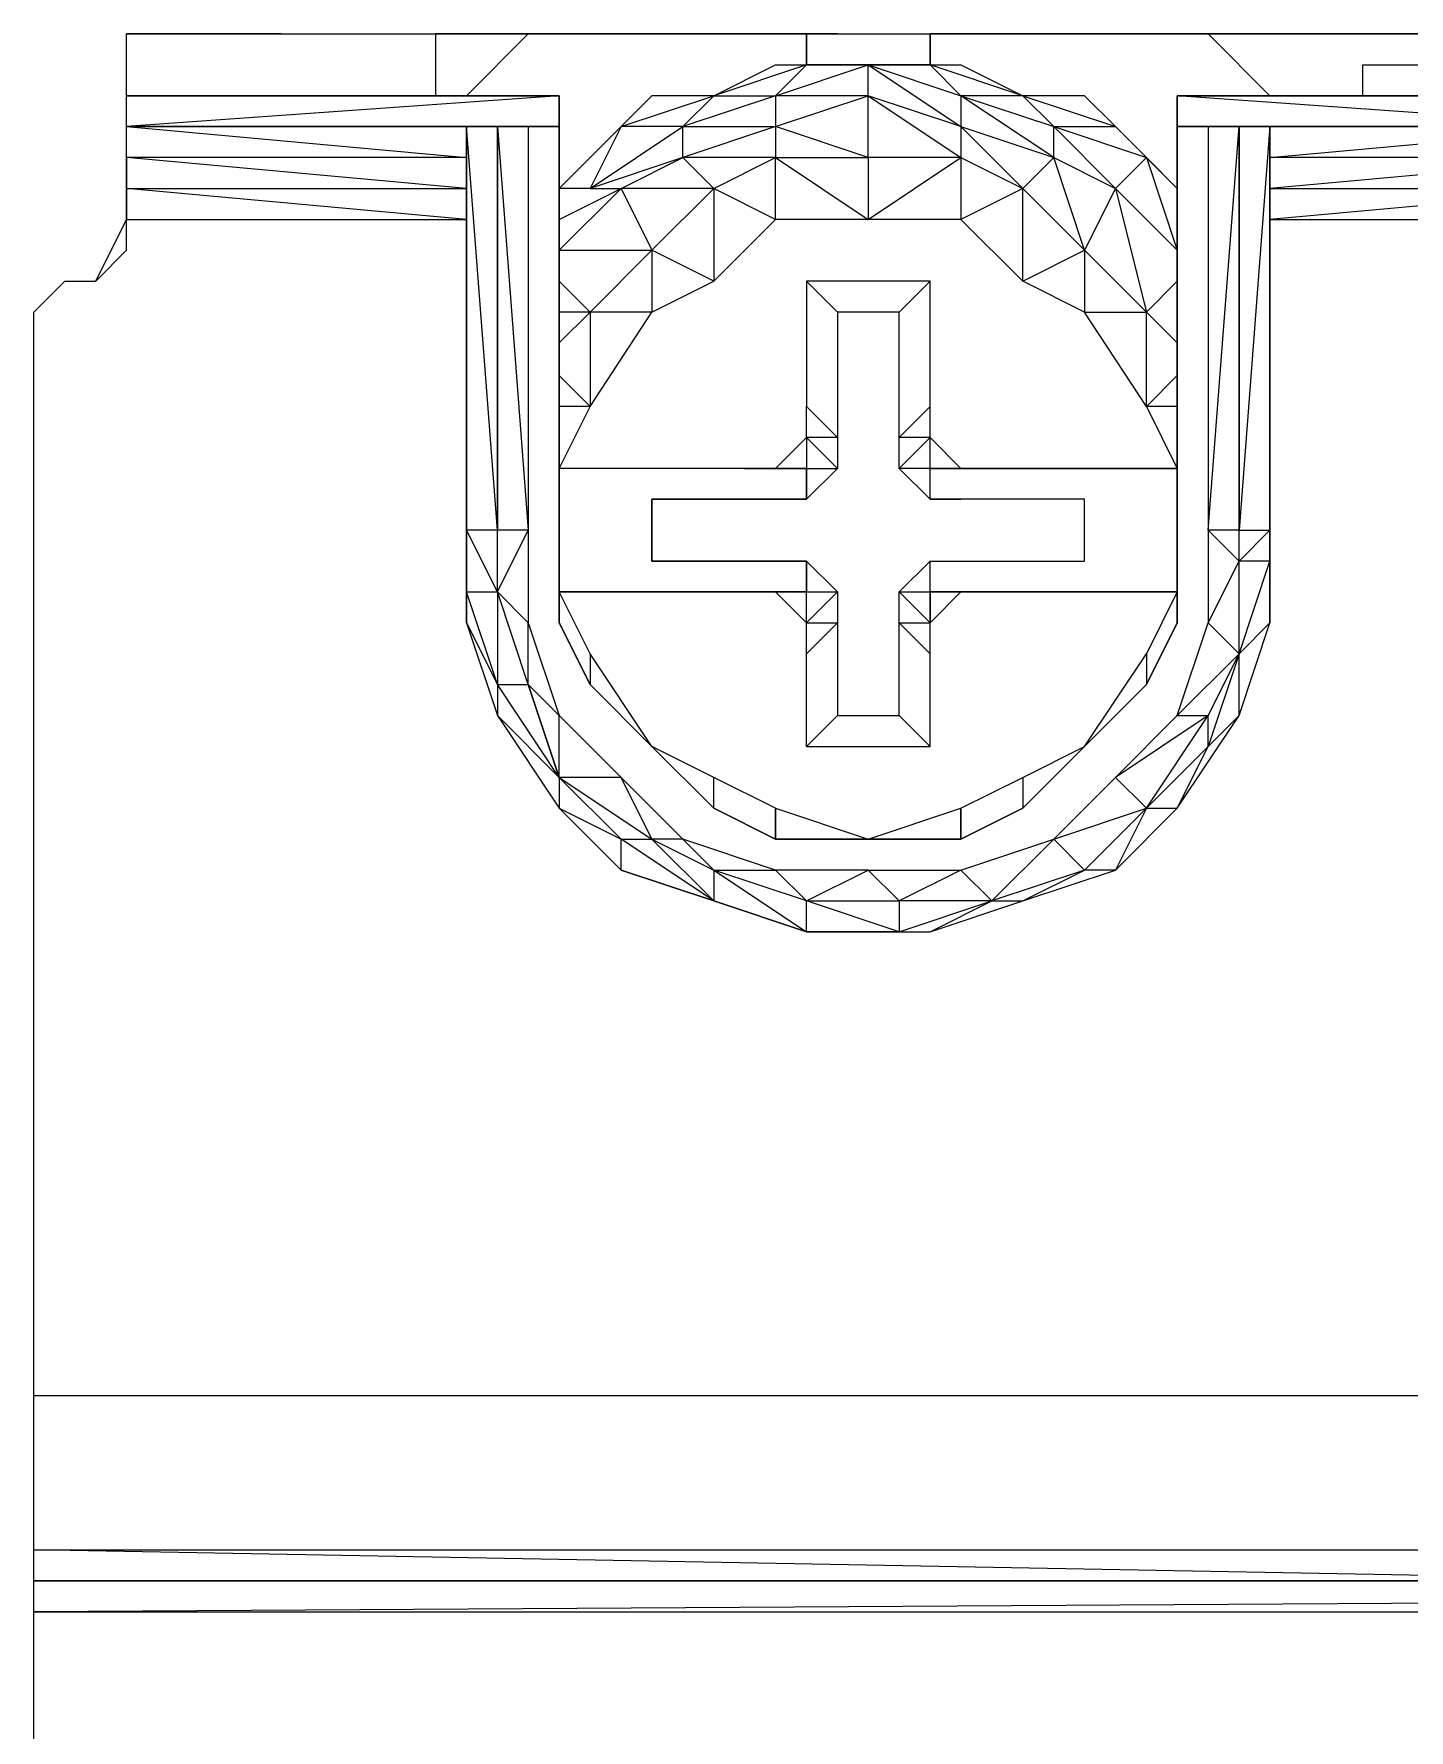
# Model space of a CAD drawing. Extents: x 0 to 75, y 0 to 130.
# Drawn here: x 0 to 20.42, y 104.82 to 130 of the extents above; entities that cross this region are included whole.
import ezdxf

# ---------------------------------------------------------------- set-up
doc = ezdxf.new("R2010")
doc.units = 0

# ---------------------------------------------------------------- blocks, each defined once
blk = doc.blocks.new('ezc100-1')
at = {"extrusion": (0, -2e-16, -1)}
for p, q in [((-23753.111, 27763.411), (-23753.111, 27764.329)), ((-23753.111, 27763.411), (-23753.111, 27764.329)), ((-23753.111, 27764.329), (-23748.523, 27764.329)), ((-23750.817, 27764.329), (-23753.111, 27764.329)), ((-23753.111, 27764.329), (-23750.817, 27764.329)), ((-23748.523, 27764.329), (-23748.523, 27763.411)), ((-23748.523, 27764.329), (-23748.523, 27763.411)), ((-23742.559, 27764.329), (-23748.523, 27764.329)), ((-23748.523, 27764.329), (-23742.559, 27764.329)), ((-23747.147, 27764.329), (-23748.064, 27763.411)), ((-23748.064, 27763.411), (-23747.147, 27764.329)), ((-23747.147, 27764.329), (-23748.064, 27763.411)), ((-23747.147, 27764.329), (-23737.053, 27764.329)), ((-23747.147, 27764.329), (-23737.053, 27764.329)), ((-23747.147, 27764.329), (-23743.018, 27764.329)), ((-23743.018, 27764.329), (-23747.147, 27764.329)), ((-23743.018, 27763.87), (-23743.018, 27764.329)), ((-23743.018, 27764.329), (-23743.018, 27763.87)), ((-23741.182, 27764.329), (-23741.182, 27763.87)), ((-23741.182, 27763.87), (-23741.182, 27764.329)), ((-23737.053, 27764.329), (-23741.182, 27764.329)), ((-23741.182, 27764.329), (-23737.053, 27764.329)), ((-23737.053, 27764.329), (-23736.136, 27763.411)), ((-23736.136, 27763.411), (-23737.053, 27764.329)), ((-23737.053, 27764.329), (-23736.136, 27763.411)), ((-23733.842, 27764.329), (-23737.053, 27764.329)), ((-23737.053, 27764.329), (-23733.842, 27764.329)), ((-23743.018, 27763.87), (-23744.394, 27763.411)), ((-23744.394, 27763.411), (-23743.476, 27763.87)), ((-23743.018, 27763.87), (-23743.476, 27763.411)), ((-23743.476, 27763.411), (-23742.1, 27763.87)), ((-23743.476, 27763.87), (-23743.018, 27763.87)), ((-23742.1, 27763.87), (-23743.018, 27763.87)), ((-23742.1, 27763.87), (-23743.018, 27763.87)), ((-23743.018, 27763.87), (-23741.182, 27763.87)), ((-23743.018, 27763.87), (-23743.018, 27763.87)), ((-23742.1, 27763.411), (-23742.1, 27763.87)), ((-23742.1, 27763.87), (-23740.724, 27762.952)), ((-23741.182, 27763.87), (-23742.1, 27763.87)), ((-23742.1, 27763.87), (-23740.724, 27763.411)), ((-23741.182, 27763.87), (-23742.1, 27763.87)), ((-23740.724, 27763.411), (-23741.182, 27763.87)), ((-23739.806, 27763.411), (-23741.182, 27763.87)), ((-23741.182, 27763.87), (-23740.724, 27763.87)), ((-23740.724, 27763.87), (-23739.806, 27763.411)), ((-23734.759, 27763.411), (-23734.759, 27763.87)), ((-23734.759, 27763.87), (-23734.301, 27763.87)), ((-23734.301, 27763.87), (-23733.842, 27763.87)), ((-23753.111, 27762.952), (-23753.111, 27763.411)), ((-23746.688, 27763.411), (-23753.111, 27762.952)), ((-23746.688, 27763.411), (-23753.111, 27763.411)), ((-23753.111, 27763.411), (-23746.688, 27763.411)), ((-23746.688, 27763.411), (-23753.111, 27763.411)), ((-23753.111, 27763.411), (-23746.688, 27763.411)), ((-23746.688, 27763.411), (-23753.111, 27763.411)), ((-23753.111, 27762.952), (-23753.111, 27763.411)), ((-23748.523, 27763.411), (-23746.688, 27763.411)), ((-23746.688, 27763.411), (-23746.688, 27762.952)), ((-23746.688, 27762.952), (-23746.688, 27763.411)), ((-23745.312, 27763.411), (-23745.77, 27762.952)), ((-23745.77, 27762.952), (-23744.394, 27763.411)), ((-23744.394, 27763.411), (-23745.312, 27763.411)), ((-23743.476, 27763.411), (-23744.853, 27762.952)), ((-23744.853, 27762.952), (-23744.394, 27763.411)), ((-23744.394, 27763.411), (-23743.476, 27763.411)), ((-23743.476, 27763.411), (-23743.476, 27762.952)), ((-23743.476, 27762.952), (-23742.1, 27763.411)), ((-23742.1, 27763.411), (-23743.476, 27763.411)), ((-23742.1, 27762.493), (-23742.1, 27763.411)), ((-23740.724, 27762.952), (-23742.1, 27763.411)), ((-23742.1, 27763.411), (-23740.724, 27762.493)), ((-23740.724, 27763.411), (-23740.724, 27763.411)), ((-23739.347, 27762.493), (-23740.724, 27763.411)), ((-23740.724, 27763.411), (-23739.347, 27762.952)), ((-23739.806, 27763.411), (-23740.724, 27763.411)), ((-23740.724, 27763.411), (-23740.724, 27762.952)), ((-23739.347, 27762.952), (-23739.806, 27763.411)), ((-23738.889, 27763.411), (-23739.806, 27763.411)), ((-23739.806, 27763.411), (-23738.43, 27762.952)), ((-23738.43, 27762.952), (-23738.889, 27763.411)), ((-23737.512, 27763.411), (-23735.218, 27763.411)), ((-23737.512, 27763.411), (-23731.089, 27763.411)), ((-23731.089, 27762.952), (-23737.512, 27763.411)), ((-23731.089, 27763.411), (-23737.512, 27763.411)), ((-23737.512, 27763.411), (-23731.089, 27763.411)), ((-23731.089, 27763.411), (-23737.512, 27763.411)), ((-23737.512, 27763.411), (-23731.089, 27763.411)), ((-23737.512, 27762.952), (-23737.512, 27763.411)), ((-23737.512, 27763.411), (-23737.512, 27762.952)), ((-23735.218, 27763.411), (-23734.759, 27763.411)), ((-23747.147, 27762.952), (-23753.111, 27762.952)), ((-23753.111, 27762.952), (-23747.606, 27762.952)), ((-23753.111, 27762.493), (-23753.111, 27762.952)), ((-23748.064, 27762.952), (-23753.111, 27762.952)), ((-23753.111, 27762.952), (-23748.064, 27762.493)), ((-23753.111, 27762.493), (-23753.111, 27762.952)), ((-23753.111, 27762.952), (-23747.606, 27762.952)), ((-23753.111, 27762.952), (-23746.688, 27762.952)), ((-23753.111, 27762.493), (-23753.111, 27762.952)), ((-23748.064, 27762.493), (-23748.064, 27762.952)), ((-23748.064, 27762.952), (-23748.064, 27762.952)), ((-23748.064, 27762.952), (-23747.606, 27762.952)), ((-23747.606, 27756.961), (-23748.064, 27762.952)), ((-23748.064, 27762.952), (-23748.064, 27756.961)), ((-23747.606, 27762.952), (-23747.147, 27762.952)), ((-23747.606, 27762.952), (-23747.147, 27756.961)), ((-23747.606, 27756.961), (-23747.606, 27762.952)), ((-23747.606, 27762.952), (-23747.606, 27756.961)), ((-23746.688, 27762.952), (-23747.147, 27762.952)), ((-23747.147, 27762.952), (-23747.147, 27756.961)), ((-23745.77, 27762.952), (-23746.688, 27762.035)), ((-23746.688, 27762.952), (-23746.688, 27756.961)), ((-23746.688, 27756.961), (-23746.688, 27762.952)), ((-23745.77, 27762.952), (-23746.229, 27762.035)), ((-23746.229, 27762.035), (-23744.853, 27762.952)), ((-23746.229, 27762.493), (-23745.77, 27762.952)), ((-23744.853, 27762.952), (-23745.77, 27762.952)), ((-23743.476, 27762.952), (-23744.853, 27762.493)), ((-23744.853, 27762.493), (-23744.853, 27762.952)), ((-23744.853, 27762.952), (-23743.476, 27762.952)), ((-23742.1, 27762.493), (-23743.476, 27762.952)), ((-23743.476, 27762.952), (-23743.476, 27762.493)), ((-23739.806, 27762.035), (-23740.724, 27762.952)), ((-23740.724, 27762.952), (-23739.347, 27762.493)), ((-23740.724, 27762.952), (-23740.724, 27762.493)), ((-23738.43, 27762.035), (-23739.347, 27762.952)), ((-23739.347, 27762.952), (-23738.43, 27762.952)), ((-23739.347, 27762.952), (-23737.971, 27762.493)), ((-23739.347, 27762.493), (-23739.347, 27762.952)), ((-23738.43, 27762.952), (-23737.971, 27762.493)), ((-23737.512, 27762.035), (-23738.43, 27762.952)), ((-23738.43, 27762.952), (-23737.971, 27762.493)), ((-23731.089, 27762.952), (-23737.512, 27762.952)), ((-23737.512, 27762.952), (-23737.053, 27762.952)), ((-23737.512, 27756.961), (-23737.512, 27762.952)), ((-23737.512, 27762.952), (-23737.512, 27756.961)), ((-23736.595, 27762.952), (-23737.053, 27762.952)), ((-23737.053, 27762.952), (-23737.053, 27756.961)), ((-23737.053, 27756.961), (-23736.595, 27762.952)), ((-23737.053, 27762.952), (-23731.089, 27762.952)), ((-23736.136, 27762.952), (-23736.595, 27756.961)), ((-23736.595, 27756.961), (-23736.595, 27762.952)), ((-23736.595, 27762.952), (-23736.595, 27756.961)), ((-23736.595, 27762.952), (-23731.089, 27762.952)), ((-23731.089, 27762.952), (-23736.595, 27762.952)), ((-23736.595, 27762.952), (-23736.136, 27762.952)), ((-23736.136, 27756.961), (-23736.136, 27762.952)), ((-23731.089, 27762.952), (-23736.136, 27762.952)), ((-23736.136, 27762.952), (-23736.136, 27762.493)), ((-23736.136, 27762.493), (-23731.089, 27762.952)), ((-23753.111, 27762.035), (-23753.111, 27762.493)), ((-23753.111, 27762.493), (-23753.111, 27762.035)), ((-23753.111, 27762.493), (-23753.111, 27762.035)), ((-23748.064, 27762.035), (-23753.111, 27762.493)), ((-23748.064, 27762.493), (-23753.111, 27762.493)), ((-23753.111, 27761.576), (-23753.111, 27762.493)), ((-23753.111, 27762.493), (-23753.111, 27762.035)), ((-23753.111, 27762.035), (-23753.111, 27762.493)), ((-23748.064, 27762.035), (-23748.064, 27762.493)), ((-23748.064, 27756.961), (-23748.064, 27762.493)), ((-23746.688, 27762.035), (-23746.229, 27762.493)), ((-23744.853, 27762.493), (-23746.229, 27762.035)), ((-23745.77, 27762.035), (-23744.853, 27762.493)), ((-23743.476, 27762.493), (-23744.853, 27762.493)), ((-23744.853, 27762.493), (-23744.394, 27762.035)), ((-23744.394, 27762.035), (-23743.476, 27762.493)), ((-23743.476, 27762.493), (-23742.1, 27762.493)), ((-23743.476, 27761.576), (-23743.476, 27762.493)), ((-23743.476, 27762.493), (-23742.1, 27761.576)), ((-23742.1, 27761.576), (-23740.724, 27762.493)), ((-23740.724, 27762.493), (-23742.1, 27762.493)), ((-23742.1, 27762.493), (-23742.1, 27761.576)), ((-23740.724, 27762.493), (-23739.806, 27762.035)), ((-23740.724, 27762.493), (-23740.724, 27761.576)), ((-23739.806, 27762.035), (-23739.347, 27762.493)), ((-23739.347, 27762.493), (-23738.43, 27762.035)), ((-23738.889, 27761.117), (-23739.347, 27762.493)), ((-23737.971, 27762.493), (-23738.43, 27762.035)), ((-23737.512, 27762.035), (-23737.971, 27762.493)), ((-23737.971, 27762.493), (-23737.512, 27761.117)), ((-23737.971, 27762.493), (-23737.512, 27762.035)), ((-23731.089, 27762.493), (-23736.136, 27762.035)), ((-23736.136, 27762.035), (-23736.136, 27762.493)), ((-23731.089, 27762.493), (-23736.136, 27762.493)), ((-23736.136, 27762.493), (-23736.136, 27756.961)), ((-23748.064, 27761.576), (-23753.111, 27762.035)), ((-23753.111, 27762.035), (-23753.111, 27761.576)), ((-23753.111, 27762.035), (-23748.064, 27762.035)), ((-23753.111, 27762.035), (-23753.111, 27761.576)), ((-23753.111, 27761.576), (-23753.111, 27762.035)), ((-23748.064, 27756.961), (-23748.064, 27762.035)), ((-23748.064, 27762.035), (-23748.064, 27761.576)), ((-23746.229, 27762.035), (-23746.688, 27762.035)), ((-23746.688, 27761.576), (-23745.77, 27762.035)), ((-23745.77, 27762.035), (-23746.688, 27761.117)), ((-23746.229, 27762.035), (-23745.77, 27762.035)), ((-23744.394, 27762.035), (-23745.77, 27762.035)), ((-23745.77, 27762.035), (-23745.312, 27761.117)), ((-23745.312, 27761.117), (-23744.394, 27762.035)), ((-23743.476, 27761.576), (-23744.394, 27762.035)), ((-23744.394, 27762.035), (-23744.394, 27760.658)), ((-23739.806, 27762.035), (-23740.724, 27761.576)), ((-23739.806, 27760.658), (-23739.806, 27762.035)), ((-23738.889, 27761.117), (-23739.806, 27762.035)), ((-23738.43, 27762.035), (-23738.889, 27761.117)), ((-23737.512, 27761.117), (-23738.43, 27762.035)), ((-23738.43, 27762.035), (-23737.971, 27760.199)), ((-23731.089, 27762.035), (-23736.136, 27761.576)), ((-23736.136, 27761.576), (-23736.136, 27762.035)), ((-23736.136, 27762.035), (-23731.089, 27762.035)), ((-23736.136, 27762.035), (-23736.136, 27756.961)), ((-23736.136, 27756.961), (-23736.136, 27762.035)), ((-23753.57, 27760.658), (-23753.111, 27761.576)), ((-23753.111, 27761.117), (-23753.111, 27761.576)), ((-23753.111, 27761.576), (-23748.064, 27761.576)), ((-23748.064, 27756.961), (-23748.064, 27761.576)), ((-23744.394, 27760.658), (-23743.476, 27761.576)), ((-23742.1, 27761.576), (-23743.476, 27761.576)), ((-23742.1, 27761.576), (-23742.1, 27761.576)), ((-23740.724, 27761.576), (-23742.1, 27761.576)), ((-23740.724, 27761.576), (-23739.806, 27760.658)), ((-23736.136, 27756.961), (-23736.136, 27761.576)), ((-23736.136, 27761.576), (-23731.089, 27761.576)), ((-23753.57, 27760.658), (-23753.111, 27761.117)), ((-23753.111, 27761.117), (-23753.57, 27760.658)), ((-23753.57, 27760.658), (-23753.111, 27761.117)), ((-23746.688, 27761.117), (-23745.312, 27761.117)), ((-23745.312, 27761.117), (-23746.229, 27760.199)), ((-23744.394, 27760.658), (-23745.312, 27761.117)), ((-23745.312, 27761.117), (-23745.312, 27760.199)), ((-23739.806, 27760.658), (-23738.889, 27761.117)), ((-23738.889, 27761.117), (-23738.889, 27760.199)), ((-23737.971, 27760.199), (-23738.889, 27761.117)), ((-23754.029, 27760.658), (-23754.487, 27760.199)), ((-23754.487, 27760.199), (-23754.029, 27760.658)), ((-23754.487, 27760.199), (-23754.029, 27760.658)), ((-23754.029, 27760.658), (-23753.57, 27760.658)), ((-23746.229, 27760.199), (-23746.688, 27760.658)), ((-23745.312, 27760.199), (-23744.394, 27760.658)), ((-23741.182, 27760.658), (-23743.018, 27760.658)), ((-23743.018, 27760.658), (-23743.018, 27758.796)), ((-23743.018, 27760.658), (-23742.559, 27760.199)), ((-23741.182, 27760.658), (-23741.641, 27760.199)), ((-23741.182, 27758.796), (-23741.182, 27760.658)), ((-23738.889, 27760.199), (-23739.806, 27760.658)), ((-23737.971, 27760.199), (-23737.512, 27760.658)), ((-23754.487, 27744.115), (-23754.487, 27760.199)), ((-23754.487, 27744.115), (-23754.487, 27760.199)), ((-23746.688, 27759.741), (-23746.229, 27760.199)), ((-23746.229, 27760.199), (-23746.688, 27760.199)), ((-23746.229, 27758.796), (-23745.312, 27760.199)), ((-23745.312, 27760.199), (-23746.229, 27760.199)), ((-23746.229, 27760.199), (-23746.229, 27758.796)), ((-23741.641, 27760.199), (-23742.559, 27760.199)), ((-23742.559, 27760.199), (-23742.559, 27758.337)), ((-23741.641, 27758.337), (-23741.641, 27760.199)), ((-23737.971, 27758.796), (-23738.889, 27760.199)), ((-23738.889, 27760.199), (-23737.971, 27760.199)), ((-23737.971, 27760.199), (-23737.512, 27759.741)), ((-23737.971, 27758.796), (-23737.971, 27760.199)), ((-23746.688, 27759.255), (-23746.229, 27758.796)), ((-23737.512, 27759.255), (-23737.971, 27758.796)), ((-23746.688, 27757.878), (-23746.229, 27758.796)), ((-23746.229, 27758.796), (-23746.688, 27758.796)), ((-23743.018, 27758.796), (-23742.559, 27758.337)), ((-23743.018, 27758.337), (-23743.018, 27758.796)), ((-23741.641, 27758.337), (-23741.182, 27758.796)), ((-23741.182, 27758.337), (-23741.182, 27758.796)), ((-23737.971, 27758.796), (-23737.512, 27757.878)), ((-23737.512, 27758.796), (-23737.971, 27758.796)), ((-23743.018, 27758.337), (-23743.476, 27757.878)), ((-23743.018, 27758.337), (-23743.018, 27757.878)), ((-23742.559, 27757.878), (-23743.018, 27758.337)), ((-23743.018, 27758.337), (-23743.018, 27757.878)), ((-23742.559, 27758.337), (-23743.018, 27758.337)), ((-23742.559, 27758.337), (-23742.559, 27757.878)), ((-23741.641, 27757.878), (-23741.182, 27758.337)), ((-23741.182, 27758.337), (-23741.641, 27758.337)), ((-23741.641, 27757.878), (-23741.641, 27758.337)), ((-23741.182, 27757.878), (-23741.182, 27758.337)), ((-23740.724, 27757.878), (-23741.182, 27758.337)), ((-23743.935, 27757.878), (-23746.688, 27757.878)), ((-23743.935, 27757.878), (-23746.688, 27757.878)), ((-23743.935, 27757.878), (-23743.476, 27757.878)), ((-23743.476, 27757.878), (-23743.935, 27757.878)), ((-23743.476, 27757.878), (-23743.935, 27757.878)), ((-23743.476, 27757.878), (-23743.018, 27757.878)), ((-23743.018, 27757.878), (-23743.476, 27757.878)), ((-23743.018, 27757.878), (-23743.476, 27757.878)), ((-23743.018, 27757.878), (-23743.018, 27757.42)), ((-23743.018, 27757.42), (-23743.018, 27757.878)), ((-23743.018, 27757.878), (-23742.559, 27757.878)), ((-23742.559, 27757.878), (-23743.018, 27757.42)), ((-23741.182, 27757.878), (-23741.641, 27757.878)), ((-23741.182, 27757.42), (-23741.641, 27757.878)), ((-23741.182, 27757.42), (-23741.182, 27757.878)), ((-23741.182, 27757.878), (-23740.724, 27757.878)), ((-23740.724, 27757.878), (-23741.182, 27757.878)), ((-23740.724, 27757.878), (-23741.182, 27757.878)), ((-23741.182, 27757.878), (-23740.724, 27757.878)), ((-23741.182, 27757.42), (-23741.182, 27757.878)), ((-23740.724, 27757.878), (-23740.265, 27757.878)), ((-23740.265, 27757.878), (-23740.724, 27757.878)), ((-23740.724, 27757.878), (-23740.724, 27757.878)), ((-23740.265, 27757.878), (-23740.724, 27757.878)), ((-23740.265, 27757.878), (-23737.512, 27757.878)), ((-23737.512, 27757.878), (-23740.265, 27757.878)), ((-23745.312, 27756.502), (-23745.312, 27757.42)), ((-23745.312, 27757.42), (-23743.476, 27757.42)), ((-23743.476, 27757.42), (-23745.312, 27757.42)), ((-23745.312, 27757.42), (-23745.312, 27756.502)), ((-23743.476, 27757.42), (-23743.018, 27757.42)), ((-23743.018, 27757.42), (-23743.476, 27757.42)), ((-23740.724, 27757.42), (-23741.182, 27757.42)), ((-23741.182, 27757.42), (-23740.724, 27757.42)), ((-23740.724, 27757.42), (-23741.182, 27757.42)), ((-23738.889, 27757.42), (-23740.724, 27757.42)), ((-23738.889, 27757.42), (-23740.724, 27757.42)), ((-23738.889, 27756.502), (-23738.889, 27757.42)), ((-23738.889, 27756.502), (-23738.889, 27757.42)), ((-23748.064, 27755.585), (-23748.064, 27756.961)), ((-23748.064, 27756.961), (-23748.064, 27756.043)), ((-23747.606, 27756.043), (-23748.064, 27756.961)), ((-23748.064, 27756.961), (-23748.064, 27756.043)), ((-23747.606, 27756.961), (-23748.064, 27756.961)), ((-23747.606, 27756.043), (-23747.606, 27756.961)), ((-23747.606, 27756.043), (-23747.147, 27756.961)), ((-23747.147, 27756.961), (-23747.606, 27756.961)), ((-23747.147, 27756.961), (-23747.147, 27755.585)), ((-23746.688, 27756.961), (-23746.688, 27755.585)), ((-23746.688, 27755.585), (-23746.688, 27756.961)), ((-23737.512, 27755.585), (-23737.512, 27756.961)), ((-23737.512, 27756.961), (-23737.512, 27755.585)), ((-23736.595, 27756.961), (-23737.053, 27756.961)), ((-23736.595, 27756.502), (-23737.053, 27756.961)), ((-23737.053, 27756.961), (-23737.053, 27755.585)), ((-23736.595, 27756.502), (-23736.595, 27756.961)), ((-23736.595, 27756.961), (-23736.136, 27756.961)), ((-23736.595, 27756.502), (-23736.136, 27756.961)), ((-23736.136, 27756.961), (-23736.136, 27756.502)), ((-23736.136, 27755.585), (-23736.136, 27756.961)), ((-23743.476, 27756.502), (-23745.312, 27756.502)), ((-23745.312, 27756.502), (-23743.476, 27756.502)), ((-23743.476, 27756.502), (-23743.018, 27756.502)), ((-23743.476, 27756.502), (-23743.018, 27756.502)), ((-23743.018, 27756.502), (-23743.476, 27756.502)), ((-23743.476, 27756.502), (-23743.476, 27756.502)), ((-23743.018, 27756.502), (-23742.559, 27756.043)), ((-23743.018, 27756.043), (-23743.018, 27756.502)), ((-23743.018, 27756.502), (-23743.018, 27756.043)), ((-23741.641, 27756.043), (-23741.182, 27756.502)), ((-23741.182, 27756.043), (-23741.182, 27756.502)), ((-23741.182, 27756.502), (-23740.724, 27756.502)), ((-23741.182, 27756.043), (-23741.182, 27756.502)), ((-23741.182, 27756.502), (-23740.724, 27756.502)), ((-23741.182, 27756.502), (-23740.724, 27756.502)), ((-23740.724, 27756.502), (-23738.889, 27756.502)), ((-23740.724, 27756.502), (-23738.889, 27756.502)), ((-23737.053, 27755.585), (-23736.595, 27756.502)), ((-23736.595, 27755.126), (-23736.136, 27756.502)), ((-23736.595, 27756.502), (-23736.595, 27756.502)), ((-23736.595, 27755.126), (-23736.595, 27756.502)), ((-23736.136, 27756.502), (-23736.595, 27756.502)), ((-23736.595, 27755.126), (-23736.136, 27756.502)), ((-23736.136, 27756.502), (-23736.136, 27755.585)), ((-23748.064, 27756.043), (-23747.606, 27756.043)), ((-23748.064, 27756.043), (-23748.064, 27756.043)), ((-23747.606, 27754.667), (-23748.064, 27756.043)), ((-23748.064, 27756.043), (-23748.064, 27755.585)), ((-23747.147, 27754.667), (-23747.606, 27756.043)), ((-23747.606, 27756.043), (-23747.606, 27754.667)), ((-23747.147, 27755.585), (-23747.606, 27756.043)), ((-23743.935, 27756.043), (-23746.688, 27756.043)), ((-23746.229, 27755.126), (-23746.688, 27756.043)), ((-23746.688, 27756.043), (-23743.935, 27756.043)), ((-23743.935, 27756.043), (-23743.476, 27756.043)), ((-23743.476, 27756.043), (-23743.935, 27756.043)), ((-23743.935, 27756.043), (-23743.476, 27756.043)), ((-23743.476, 27756.043), (-23743.018, 27756.043)), ((-23743.018, 27756.043), (-23743.476, 27756.043)), ((-23743.476, 27756.043), (-23743.018, 27756.043)), ((-23743.018, 27756.043), (-23743.476, 27756.043)), ((-23743.476, 27756.043), (-23743.018, 27755.585)), ((-23742.559, 27756.043), (-23743.018, 27755.585)), ((-23743.018, 27755.585), (-23743.018, 27756.043)), ((-23743.018, 27756.043), (-23742.559, 27756.043)), ((-23742.559, 27756.043), (-23742.559, 27755.585)), ((-23741.641, 27755.585), (-23741.641, 27756.043)), ((-23741.641, 27756.043), (-23741.182, 27756.043)), ((-23741.182, 27755.585), (-23741.641, 27756.043)), ((-23740.724, 27756.043), (-23741.182, 27756.043)), ((-23741.182, 27756.043), (-23740.724, 27756.043)), ((-23740.724, 27756.043), (-23741.182, 27756.043)), ((-23741.182, 27756.043), (-23741.182, 27755.585)), ((-23741.182, 27755.585), (-23741.182, 27756.043)), ((-23741.182, 27755.585), (-23740.724, 27756.043)), ((-23740.265, 27756.043), (-23740.724, 27756.043)), ((-23740.724, 27756.043), (-23740.265, 27756.043)), ((-23740.724, 27756.043), (-23740.265, 27756.043)), ((-23737.512, 27756.043), (-23740.265, 27756.043)), ((-23740.265, 27756.043), (-23737.512, 27756.043)), ((-23737.512, 27756.043), (-23737.971, 27755.126)), ((-23748.064, 27755.585), (-23747.606, 27754.667)), ((-23748.064, 27755.585), (-23748.064, 27755.585)), ((-23748.064, 27755.585), (-23747.606, 27754.208)), ((-23747.147, 27754.667), (-23747.147, 27755.585)), ((-23747.147, 27755.585), (-23746.688, 27754.208)), ((-23746.688, 27755.585), (-23746.229, 27754.667)), ((-23746.229, 27754.667), (-23746.688, 27755.585)), ((-23743.018, 27755.585), (-23742.559, 27755.585)), ((-23742.559, 27755.585), (-23743.018, 27755.126)), ((-23743.018, 27755.126), (-23743.018, 27755.585)), ((-23742.559, 27755.585), (-23742.559, 27754.208)), ((-23741.641, 27754.208), (-23741.641, 27755.585)), ((-23741.182, 27755.126), (-23741.641, 27755.585)), ((-23741.641, 27755.585), (-23741.182, 27755.585)), ((-23741.182, 27755.126), (-23741.182, 27755.585)), ((-23737.971, 27754.667), (-23737.512, 27755.585)), ((-23737.512, 27755.585), (-23737.971, 27754.667)), ((-23737.512, 27754.208), (-23737.053, 27755.585)), ((-23737.053, 27755.585), (-23736.595, 27755.126)), ((-23736.136, 27755.585), (-23736.595, 27755.126)), ((-23736.595, 27754.208), (-23736.136, 27755.585)), ((-23745.312, 27753.749), (-23746.229, 27755.126)), ((-23746.229, 27755.126), (-23746.229, 27754.667)), ((-23743.018, 27753.749), (-23743.018, 27755.126)), ((-23741.182, 27753.749), (-23741.182, 27755.126)), ((-23738.889, 27753.749), (-23737.971, 27755.126)), ((-23737.971, 27755.126), (-23737.971, 27754.667)), ((-23736.595, 27755.126), (-23737.512, 27754.208)), ((-23737.053, 27754.208), (-23736.595, 27755.126)), ((-23736.595, 27755.126), (-23737.053, 27753.749)), ((-23737.053, 27754.208), (-23736.595, 27755.126)), ((-23736.595, 27754.208), (-23736.595, 27755.126)), ((-23736.595, 27755.126), (-23736.595, 27755.126)), ((-23747.606, 27754.667), (-23747.147, 27754.667)), ((-23746.688, 27753.291), (-23747.606, 27754.667)), ((-23747.606, 27754.667), (-23747.606, 27754.208)), ((-23746.688, 27753.291), (-23747.147, 27754.667)), ((-23746.688, 27754.208), (-23747.147, 27754.667)), ((-23747.147, 27754.667), (-23746.688, 27753.291)), ((-23746.229, 27754.667), (-23745.312, 27753.749)), ((-23745.312, 27753.749), (-23746.229, 27754.667)), ((-23738.889, 27753.749), (-23737.971, 27754.667)), ((-23737.971, 27754.667), (-23738.889, 27753.749)), ((-23747.606, 27754.208), (-23746.688, 27753.291)), ((-23747.606, 27754.208), (-23747.606, 27754.208)), ((-23747.606, 27754.208), (-23746.688, 27752.832)), ((-23746.688, 27753.291), (-23746.688, 27754.208)), ((-23746.688, 27754.208), (-23745.77, 27753.291)), ((-23742.559, 27754.208), (-23743.018, 27753.749)), ((-23742.559, 27754.208), (-23741.641, 27754.208)), ((-23741.182, 27753.749), (-23741.641, 27754.208)), ((-23738.43, 27753.291), (-23737.512, 27754.208)), ((-23737.053, 27754.208), (-23738.43, 27753.291)), ((-23737.971, 27752.832), (-23737.053, 27754.208)), ((-23737.512, 27754.208), (-23737.053, 27754.208)), ((-23737.512, 27752.832), (-23736.595, 27754.208)), ((-23737.053, 27753.749), (-23736.595, 27754.208)), ((-23737.053, 27753.749), (-23737.053, 27754.208)), ((-23744.394, 27753.291), (-23745.312, 27753.749)), ((-23745.312, 27753.749), (-23744.394, 27752.832)), ((-23744.394, 27752.832), (-23745.312, 27753.749)), ((-23743.018, 27753.749), (-23741.182, 27753.749)), ((-23739.806, 27753.291), (-23738.889, 27753.749)), ((-23739.806, 27752.832), (-23738.889, 27753.749)), ((-23738.889, 27753.749), (-23739.806, 27752.832)), ((-23737.971, 27752.832), (-23737.053, 27753.749)), ((-23737.053, 27753.749), (-23737.971, 27752.832)), ((-23737.512, 27752.832), (-23737.053, 27753.749)), ((-23745.77, 27752.373), (-23746.688, 27753.291)), ((-23746.688, 27753.291), (-23746.688, 27752.832)), ((-23745.77, 27752.373), (-23746.688, 27753.291)), ((-23745.77, 27753.291), (-23746.688, 27753.291)), ((-23746.688, 27753.291), (-23745.312, 27752.373)), ((-23745.312, 27752.373), (-23745.77, 27753.291)), ((-23745.77, 27753.291), (-23744.853, 27752.373)), ((-23743.476, 27752.832), (-23744.394, 27753.291)), ((-23744.394, 27752.832), (-23744.394, 27753.291)), ((-23740.724, 27752.832), (-23739.806, 27753.291)), ((-23739.806, 27753.291), (-23739.806, 27752.832)), ((-23738.43, 27753.291), (-23739.347, 27752.373)), ((-23739.347, 27752.373), (-23738.43, 27753.291)), ((-23738.43, 27753.291), (-23737.971, 27752.832)), ((-23746.688, 27752.832), (-23745.77, 27752.373)), ((-23746.688, 27752.832), (-23745.77, 27751.914)), ((-23744.394, 27752.832), (-23743.476, 27752.373)), ((-23743.476, 27752.373), (-23744.394, 27752.832)), ((-23743.476, 27752.832), (-23743.476, 27752.373)), ((-23743.476, 27752.373), (-23743.476, 27752.832)), ((-23743.476, 27752.832), (-23742.1, 27752.373)), ((-23742.1, 27752.373), (-23740.724, 27752.832)), ((-23740.724, 27752.832), (-23740.724, 27752.373)), ((-23740.724, 27752.373), (-23740.724, 27752.832)), ((-23740.724, 27752.373), (-23739.806, 27752.832)), ((-23739.806, 27752.832), (-23740.724, 27752.373)), ((-23739.347, 27752.373), (-23737.971, 27752.832)), ((-23738.889, 27751.914), (-23737.971, 27752.832)), ((-23737.971, 27752.832), (-23738.43, 27751.914)), ((-23738.43, 27751.914), (-23737.512, 27752.832)), ((-23737.971, 27752.832), (-23737.512, 27752.832)), ((-23744.394, 27751.455), (-23745.77, 27752.373)), ((-23745.77, 27751.914), (-23745.77, 27752.373)), ((-23745.77, 27752.373), (-23745.312, 27752.373)), ((-23745.312, 27752.373), (-23744.394, 27751.455)), ((-23744.853, 27752.373), (-23745.312, 27752.373)), ((-23745.312, 27752.373), (-23744.394, 27751.914)), ((-23743.476, 27751.914), (-23744.853, 27752.373)), ((-23744.853, 27752.373), (-23744.394, 27751.914)), ((-23743.476, 27752.373), (-23742.1, 27752.373)), ((-23742.1, 27752.373), (-23743.476, 27752.373)), ((-23742.1, 27752.373), (-23740.724, 27752.373)), ((-23740.724, 27752.373), (-23742.1, 27752.373)), ((-23740.724, 27751.914), (-23739.347, 27752.373)), ((-23739.347, 27752.373), (-23740.265, 27751.455)), ((-23740.265, 27751.455), (-23739.347, 27752.373)), ((-23738.889, 27751.914), (-23739.347, 27752.373)), ((-23744.394, 27751.455), (-23745.77, 27751.914)), ((-23745.77, 27751.914), (-23744.394, 27751.455)), ((-23743.018, 27751.455), (-23744.394, 27751.914)), ((-23744.394, 27751.914), (-23743.476, 27751.914)), ((-23744.394, 27751.914), (-23744.394, 27751.455)), ((-23744.394, 27751.914), (-23743.018, 27750.997)), ((-23742.1, 27751.914), (-23743.476, 27751.914)), ((-23743.476, 27751.914), (-23743.018, 27751.455)), ((-23743.018, 27751.455), (-23742.1, 27751.914)), ((-23741.641, 27751.455), (-23742.1, 27751.914)), ((-23742.1, 27751.914), (-23740.724, 27751.914)), ((-23740.724, 27751.914), (-23741.641, 27751.455)), ((-23740.265, 27751.455), (-23740.724, 27751.914)), ((-23738.889, 27751.914), (-23740.265, 27751.455)), ((-23739.806, 27751.455), (-23738.889, 27751.914)), ((-23739.806, 27751.455), (-23738.43, 27751.914)), ((-23738.43, 27751.914), (-23738.889, 27751.914)), ((-23743.018, 27750.997), (-23744.394, 27751.455)), ((-23744.394, 27751.455), (-23743.018, 27750.997)), ((-23744.394, 27751.455), (-23743.018, 27750.997)), ((-23743.018, 27750.997), (-23743.018, 27751.455)), ((-23741.641, 27750.997), (-23743.018, 27751.455)), ((-23743.018, 27751.455), (-23741.641, 27751.455)), ((-23741.641, 27751.455), (-23741.641, 27750.997)), ((-23740.265, 27751.455), (-23741.641, 27751.455)), ((-23741.641, 27750.997), (-23740.265, 27751.455)), ((-23741.182, 27750.997), (-23740.265, 27751.455)), ((-23741.182, 27750.997), (-23739.806, 27751.455)), ((-23740.265, 27751.455), (-23739.806, 27751.455)), ((-23741.641, 27750.997), (-23743.018, 27750.997)), ((-23743.018, 27750.997), (-23741.641, 27750.997)), ((-23743.018, 27750.997), (-23741.182, 27750.997)), ((-23741.641, 27750.997), (-23741.182, 27750.997)), ((-23754.487, 27741.821), (-23754.487, 27744.115)), ((-23754.487, 27744.115), (-23732.924, 27744.115)), ((-23754.487, 27741.821), (-23754.487, 27744.115)), ((-23754.487, 27744.115), (-23732.924, 27744.115)), ((-23754.487, 27741.362), (-23754.487, 27741.821)), ((-23729.713, 27741.362), (-23754.487, 27741.821)), ((-23754.487, 27741.821), (-23730.171, 27741.821)), ((-23754.487, 27741.362), (-23754.487, 27741.821)), ((-23729.713, 27741.362), (-23754.487, 27741.362)), ((-23754.487, 27741.362), (-23679.677, 27741.362)), ((-23679.677, 27741.362), (-23754.487, 27740.903)), ((-23754.487, 27740.903), (-23754.487, 27741.362)), ((-23754.487, 27741.362), (-23679.677, 27741.362)), ((-23679.677, 27741.362), (-23754.487, 27741.362)), ((-23754.487, 27741.362), (-23704.479, 27741.362)), ((-23754.487, 27740.903), (-23754.487, 27741.362)), ((-23754.487, 27657.754), (-23754.487, 27740.903)), ((-23754.487, 27657.754), (-23754.487, 27740.903)), ((-23754.487, 27740.903), (-23679.677, 27740.903))]:
    blk.add_line(p, q, dxfattribs=at)

msp = doc.modelspace()

# ---------------------------------------------------------------- block references
msp.add_blockref('ezc100-1', (23754.487, -27634.329))

doc.saveas('drawing.dxf')
